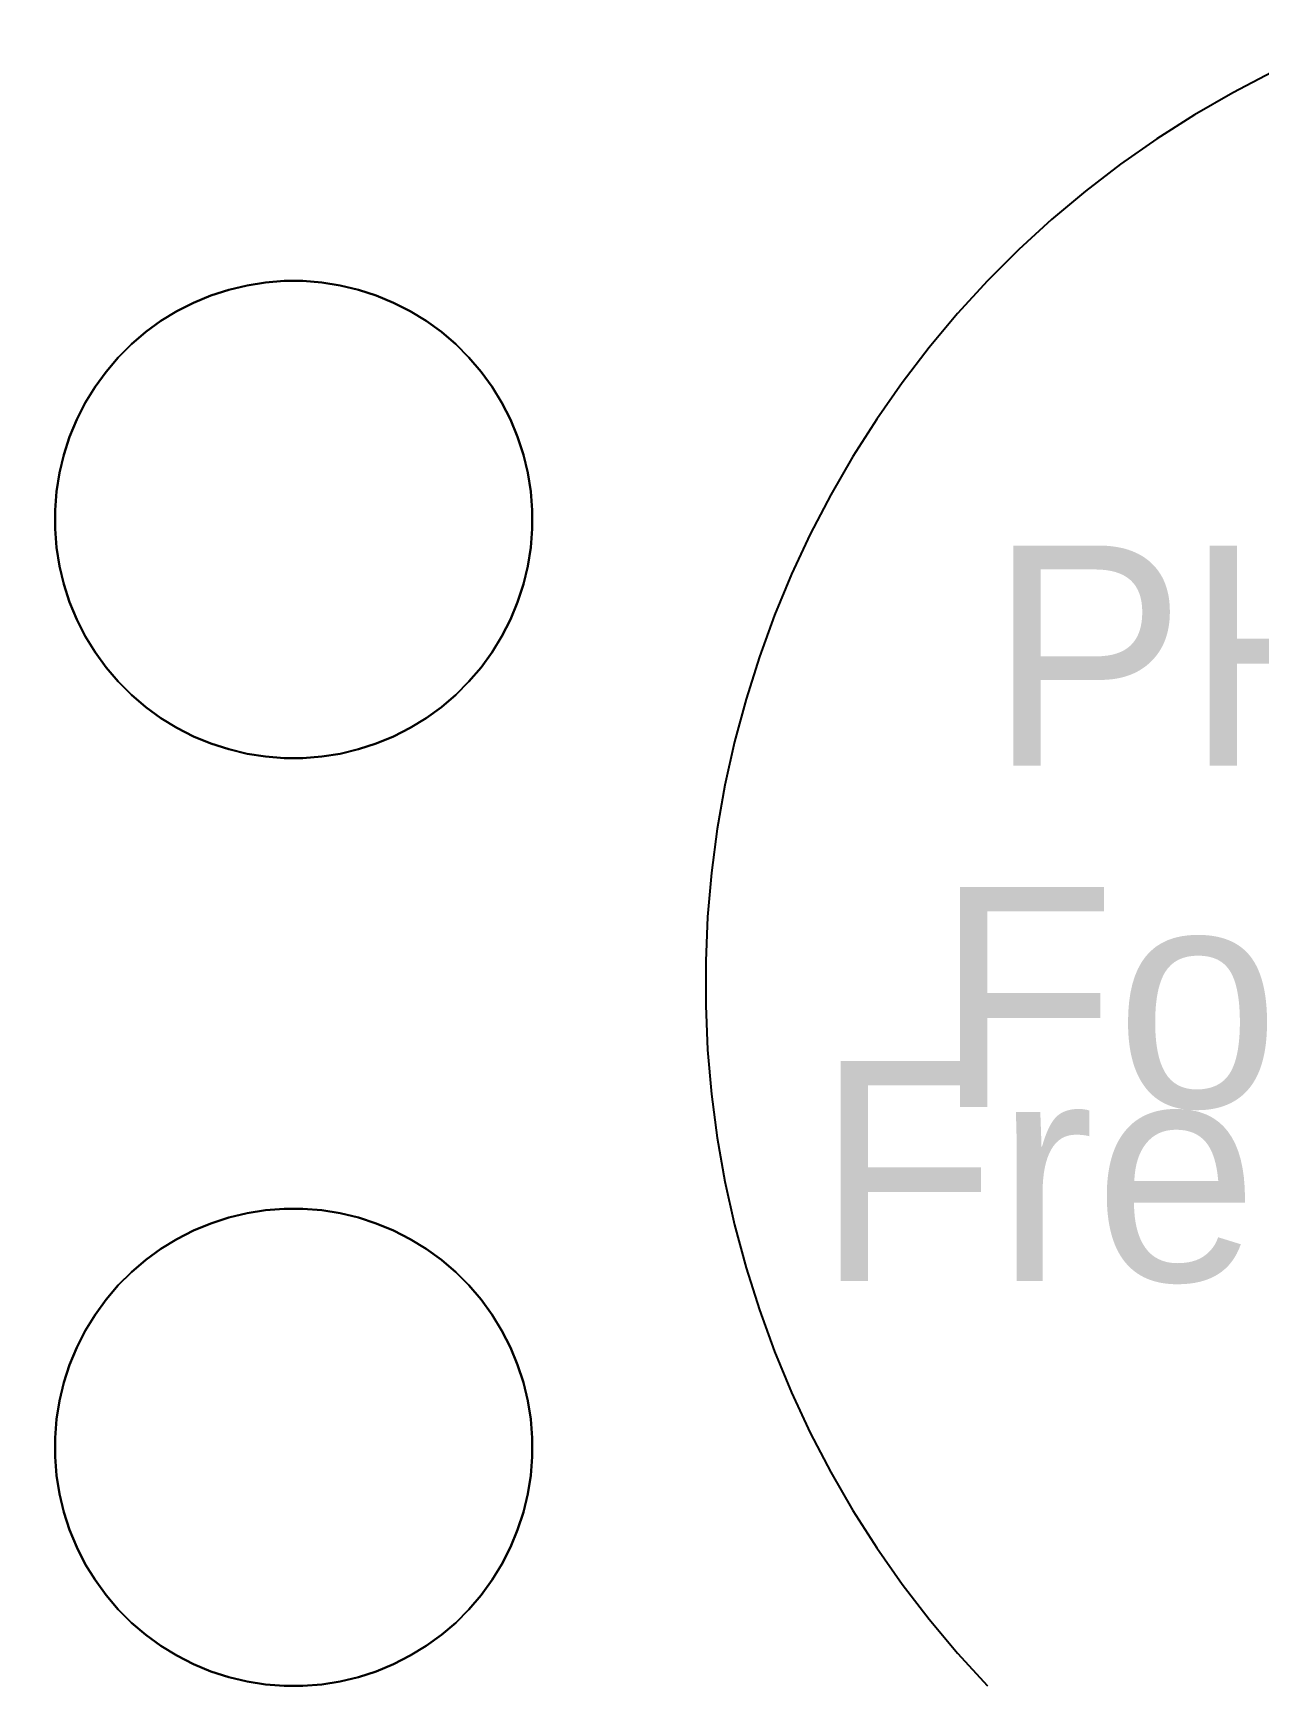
# Model space of a CAD drawing. Header units: millimetres. Extents: x -123 to 123, y -121 to 123.
# Drawn here: x -77.9 to -21.3, y -32.4 to 43.9 of the extents above; entities that cross this region are included whole.
import ezdxf

# ---------------------------------------------------------------- set-up
doc = ezdxf.new("R2010")
doc.units = ezdxf.units.MM
for name, color, linetype in [('BottomLayer', 5, 'Continuous'), ('Mechanical1', 6, 'Continuous'), ('MultiLayer', 9, 'Continuous'), ('TopLayer', 1, 'Continuous'), ('TopOverlay', 2, 'Continuous')]:
    doc.layers.add(name, color=color, linetype=linetype)

msp = doc.modelspace()

# ---------------------------------------------------------------- linework, layer by layer
at = {"layer": 'BottomLayer'}
for p, q in [((-20.735, 42.046), (-22.549, 41.101)), ((-22.549, 41.101), (-24.32, 40.078)), ((-24.32, 40.078), (-26.045, 38.979)), ((-26.045, 38.979), (-27.721, 37.806)), ((-27.721, 37.806), (-29.343, 36.561)), ((-29.343, 36.561), (-30.91, 35.246)), ((-30.91, 35.246), (-32.418, 33.865)), ((-32.418, 33.865), (-33.865, 32.418)), ((-68.034, 32.213), (-68.875, 32.011)), ((-67.18, 32.348), (-68.034, 32.213)), ((-66.317, 32.416), (-67.18, 32.348)), ((-65.452, 32.416), (-66.317, 32.416)), ((-64.59, 32.348), (-65.452, 32.416)), ((-63.735, 32.213), (-64.59, 32.348)), ((-62.894, 32.011), (-63.735, 32.213)), ((-33.865, 32.418), (-35.246, 30.91)), ((-70.497, 31.413), (-71.268, 31.02)), ((-69.698, 31.744), (-70.497, 31.413)), ((-68.875, 32.011), (-69.698, 31.744)), ((-62.071, 31.744), (-62.894, 32.011)), ((-61.272, 31.413), (-62.071, 31.744)), ((-60.501, 31.02), (-61.272, 31.413)), ((-72.006, 30.568), (-72.706, 30.06)), ((-71.268, 31.02), (-72.006, 30.568)), ((-59.764, 30.568), (-60.501, 31.02)), ((-59.064, 30.06), (-59.764, 30.568)), ((-35.246, 30.91), (-36.561, 29.343)), ((-72.706, 30.06), (-73.363, 29.498)), ((-58.406, 29.498), (-59.064, 30.06)), ((-73.363, 29.498), (-73.975, 28.886)), ((-57.794, 28.886), (-58.406, 29.498)), ((-36.561, 29.343), (-37.806, 27.721)), ((-74.537, 28.228), (-75.045, 27.528)), ((-73.975, 28.886), (-74.537, 28.228)), ((-57.232, 28.228), (-57.794, 28.886)), ((-56.724, 27.528), (-57.232, 28.228)), ((-75.045, 27.528), (-75.497, 26.791)), ((-56.272, 26.791), (-56.724, 27.528)), ((-37.806, 27.721), (-38.979, 26.045)), ((-75.497, 26.791), (-75.89, 26.02)), ((-55.879, 26.02), (-56.272, 26.791)), ((-75.89, 26.02), (-76.221, 25.221)), ((-55.548, 25.221), (-55.879, 26.02)), ((-38.979, 26.045), (-40.078, 24.32)), ((-76.221, 25.221), (-76.489, 24.398)), ((-55.281, 24.398), (-55.548, 25.221)), ((-76.489, 24.398), (-76.691, 23.557)), ((-55.079, 23.557), (-55.281, 24.398)), ((-40.078, 24.32), (-41.101, 22.549)), ((-76.691, 23.557), (-76.826, 22.702)), ((-54.944, 22.702), (-55.079, 23.557)), ((-76.826, 22.702), (-76.894, 21.84)), ((-54.876, 21.84), (-54.944, 22.702)), ((-41.101, 22.549), (-42.046, 20.735)), ((-76.894, 21.84), (-76.894, 21.407)), ((-76.894, 21.407), (-76.894, 20.975)), ((-54.876, 21.407), (-54.876, 21.84)), ((-54.876, 20.975), (-54.876, 21.407)), ((-76.894, 20.975), (-76.826, 20.112)), ((-54.944, 20.112), (-54.876, 20.975)), ((-42.046, 20.735), (-42.91, 18.881)), ((-76.826, 20.112), (-76.691, 19.258)), ((-55.079, 19.258), (-54.944, 20.112)), ((-76.691, 19.258), (-76.489, 18.417)), ((-55.281, 18.417), (-55.079, 19.258)), ((-76.489, 18.417), (-76.221, 17.594)), ((-55.548, 17.594), (-55.281, 18.417)), ((-42.91, 18.881), (-43.693, 16.991)), ((-76.221, 17.594), (-75.89, 16.795)), ((-55.879, 16.795), (-55.548, 17.594)), ((-75.89, 16.795), (-75.497, 16.024)), ((-56.272, 16.024), (-55.879, 16.795)), ((-43.693, 16.991), (-44.392, 15.069)), ((-75.497, 16.024), (-75.045, 15.286)), ((-56.724, 15.286), (-56.272, 16.024)), ((-75.045, 15.286), (-74.537, 14.586)), ((-57.232, 14.586), (-56.724, 15.286)), ((-74.537, 14.586), (-73.975, 13.929)), ((-57.794, 13.929), (-57.232, 14.586)), ((-44.392, 15.069), (-45.007, 13.118)), ((-73.975, 13.929), (-73.363, 13.317)), ((-58.406, 13.317), (-57.794, 13.929)), ((-73.363, 13.317), (-72.706, 12.755)), ((-59.064, 12.755), (-58.406, 13.317)), ((-45.007, 13.118), (-45.537, 11.143)), ((-72.706, 12.755), (-72.006, 12.246)), ((-72.006, 12.246), (-71.268, 11.794)), ((-60.501, 11.794), (-59.764, 12.246)), ((-59.764, 12.246), (-59.064, 12.755)), ((-71.268, 11.794), (-70.497, 11.402)), ((-61.272, 11.402), (-60.501, 11.794)), ((-70.497, 11.402), (-69.698, 11.071)), ((-69.698, 11.071), (-68.875, 10.803)), ((-68.875, 10.803), (-68.034, 10.601)), ((-63.735, 10.601), (-62.894, 10.803)), ((-62.894, 10.803), (-62.071, 11.071)), ((-62.071, 11.071), (-61.272, 11.402)), ((-45.537, 11.143), (-45.979, 9.146)), ((-68.034, 10.601), (-67.18, 10.466)), ((-67.18, 10.466), (-66.317, 10.398)), ((-66.317, 10.398), (-65.452, 10.398)), ((-65.452, 10.398), (-64.59, 10.466)), ((-64.59, 10.466), (-63.735, 10.601)), ((-45.979, 9.146), (-46.335, 7.132)), ((-46.335, 7.132), (-46.601, 5.104)), ((-46.601, 5.104), (-46.78, 3.066)), ((-46.78, 3.066), (-46.869, 1.023)), ((-46.869, 1.023), (-46.869, 0)), ((-46.869, 0), (-46.869, -1.023)), ((-46.869, -1.023), (-46.78, -3.066)), ((-46.78, -3.066), (-46.601, -5.104)), ((-46.601, -5.104), (-46.335, -7.132)), ((-46.335, -7.132), (-45.979, -9.146)), ((-45.979, -9.146), (-45.537, -11.143)), ((-68.034, -10.601), (-68.875, -10.803)), ((-67.18, -10.466), (-68.034, -10.601)), ((-66.317, -10.398), (-67.18, -10.466)), ((-65.452, -10.398), (-66.317, -10.398)), ((-64.59, -10.466), (-65.452, -10.398)), ((-63.735, -10.601), (-64.59, -10.466)), ((-62.894, -10.803), (-63.735, -10.601)), ((-70.497, -11.402), (-71.268, -11.794)), ((-69.698, -11.071), (-70.497, -11.402)), ((-68.875, -10.803), (-69.698, -11.071)), ((-62.071, -11.071), (-62.894, -10.803)), ((-61.272, -11.402), (-62.071, -11.071)), ((-60.501, -11.794), (-61.272, -11.402)), ((-45.537, -11.143), (-45.007, -13.118)), ((-71.268, -11.794), (-72.006, -12.246)), ((-59.764, -12.246), (-60.501, -11.794)), ((-72.706, -12.755), (-73.363, -13.317)), ((-72.006, -12.246), (-72.706, -12.755)), ((-59.064, -12.755), (-59.764, -12.246)), ((-58.406, -13.317), (-59.064, -12.755)), ((-73.363, -13.317), (-73.975, -13.929)), ((-57.794, -13.929), (-58.406, -13.317)), ((-45.007, -13.118), (-44.392, -15.069)), ((-73.975, -13.929), (-74.537, -14.586)), ((-57.232, -14.586), (-57.794, -13.929)), ((-74.537, -14.586), (-75.045, -15.286)), ((-56.724, -15.286), (-57.232, -14.586)), ((-44.392, -15.069), (-43.693, -16.991)), ((-75.045, -15.286), (-75.497, -16.024)), ((-56.272, -16.024), (-56.724, -15.286)), ((-75.497, -16.024), (-75.89, -16.795)), ((-55.879, -16.795), (-56.272, -16.024)), ((-75.89, -16.795), (-76.221, -17.594)), ((-55.548, -17.594), (-55.879, -16.795)), ((-43.693, -16.991), (-42.91, -18.881)), ((-76.221, -17.594), (-76.489, -18.417)), ((-55.281, -18.417), (-55.548, -17.594)), ((-76.489, -18.417), (-76.691, -19.258)), ((-55.079, -19.258), (-55.281, -18.417)), ((-42.91, -18.881), (-42.046, -20.735)), ((-76.691, -19.258), (-76.826, -20.112)), ((-54.944, -20.112), (-55.079, -19.258)), ((-76.826, -20.112), (-76.894, -20.975)), ((-54.876, -20.975), (-54.944, -20.112)), ((-76.894, -20.975), (-76.894, -21.407)), ((-54.876, -21.407), (-54.876, -20.975)), ((-42.046, -20.735), (-41.101, -22.549)), ((-76.894, -21.407), (-76.894, -21.84)), ((-76.894, -21.84), (-76.826, -22.702)), ((-54.944, -22.702), (-54.876, -21.84)), ((-54.876, -21.84), (-54.876, -21.407)), ((-76.826, -22.702), (-76.691, -23.557)), ((-55.079, -23.557), (-54.944, -22.702)), ((-41.101, -22.549), (-40.078, -24.32)), ((-76.691, -23.557), (-76.489, -24.398)), ((-55.281, -24.398), (-55.079, -23.557)), ((-76.489, -24.398), (-76.221, -25.221)), ((-55.548, -25.221), (-55.281, -24.398)), ((-40.078, -24.32), (-38.979, -26.045)), ((-76.221, -25.221), (-75.89, -26.02)), ((-55.879, -26.02), (-55.548, -25.221)), ((-75.89, -26.02), (-75.497, -26.791)), ((-56.272, -26.791), (-55.879, -26.02)), ((-38.979, -26.045), (-37.806, -27.721)), ((-75.497, -26.791), (-75.045, -27.528)), ((-56.724, -27.528), (-56.272, -26.791)), ((-75.045, -27.528), (-74.537, -28.228)), ((-57.232, -28.228), (-56.724, -27.528)), ((-37.806, -27.721), (-36.561, -29.343)), ((-74.537, -28.228), (-73.975, -28.886)), ((-73.975, -28.886), (-73.363, -29.498)), ((-58.406, -29.498), (-57.794, -28.886)), ((-57.794, -28.886), (-57.232, -28.228)), ((-73.363, -29.498), (-72.706, -30.06)), ((-59.064, -30.06), (-58.406, -29.498)), ((-36.561, -29.343), (-35.246, -30.91)), ((-72.706, -30.06), (-72.006, -30.568)), ((-59.764, -30.568), (-59.064, -30.06)), ((-72.006, -30.568), (-71.268, -31.02)), ((-71.268, -31.02), (-70.497, -31.413)), ((-61.272, -31.413), (-60.501, -31.02)), ((-60.501, -31.02), (-59.764, -30.568)), ((-35.246, -30.91), (-33.865, -32.418)), ((-70.497, -31.413), (-69.698, -31.744)), ((-69.698, -31.744), (-68.875, -32.011)), ((-68.875, -32.011), (-68.034, -32.213)), ((-63.735, -32.213), (-62.894, -32.011)), ((-62.894, -32.011), (-62.071, -31.744)), ((-62.071, -31.744), (-61.272, -31.413)), ((-68.034, -32.213), (-67.18, -32.348)), ((-67.18, -32.348), (-66.317, -32.416)), ((-66.317, -32.416), (-65.452, -32.416)), ((-65.452, -32.416), (-64.59, -32.348)), ((-64.59, -32.348), (-63.735, -32.213))]:
    msp.add_line(p, q, dxfattribs=at)
at = {"layer": 'Mechanical1', "const_width": 0.254}
msp.add_lwpolyline([(-21.173, -120.797, -11.497626), (21.173, -120.797)], format="xyb", dxfattribs=at)
at = {"layer": 'MultiLayer'}
for p, q in [((-20.735, 42.046), (-22.549, 41.101)), ((-22.549, 41.101), (-24.32, 40.078)), ((-24.32, 40.078), (-26.045, 38.979)), ((-26.045, 38.979), (-27.721, 37.806)), ((-27.721, 37.806), (-29.343, 36.561)), ((-29.343, 36.561), (-30.91, 35.246)), ((-30.91, 35.246), (-32.418, 33.865)), ((-32.418, 33.865), (-33.865, 32.418)), ((-68.875, 32.011), (-68.034, 32.213)), ((-68.034, 32.213), (-67.18, 32.348)), ((-67.18, 32.348), (-66.317, 32.416)), ((-66.317, 32.416), (-65.885, 32.416)), ((-65.885, 32.416), (-65.452, 32.416)), ((-65.452, 32.416), (-64.59, 32.348)), ((-64.59, 32.348), (-63.735, 32.213)), ((-63.735, 32.213), (-62.894, 32.011)), ((-33.865, 32.418), (-35.246, 30.91)), ((-71.268, 31.02), (-70.497, 31.413)), ((-70.497, 31.413), (-69.698, 31.744)), ((-69.698, 31.744), (-68.875, 32.011)), ((-62.894, 32.011), (-62.071, 31.744)), ((-62.071, 31.744), (-61.272, 31.413)), ((-61.272, 31.413), (-60.501, 31.02)), ((-72.706, 30.06), (-72.006, 30.568)), ((-72.006, 30.568), (-71.268, 31.02)), ((-60.501, 31.02), (-59.764, 30.568)), ((-59.764, 30.568), (-59.064, 30.06)), ((-35.246, 30.91), (-36.561, 29.343)), ((-73.363, 29.498), (-72.706, 30.06)), ((-59.064, 30.06), (-58.406, 29.498)), ((-73.975, 28.886), (-73.363, 29.498)), ((-58.406, 29.498), (-57.794, 28.886)), ((-36.561, 29.343), (-37.806, 27.721)), ((-75.045, 27.528), (-74.537, 28.228)), ((-74.537, 28.228), (-73.975, 28.886)), ((-57.794, 28.886), (-57.232, 28.228)), ((-57.232, 28.228), (-56.724, 27.528)), ((-75.497, 26.791), (-75.045, 27.528)), ((-56.724, 27.528), (-56.272, 26.791)), ((-37.806, 27.721), (-38.979, 26.045)), ((-75.89, 26.02), (-75.497, 26.791)), ((-56.272, 26.791), (-55.879, 26.02)), ((-76.221, 25.221), (-75.89, 26.02)), ((-55.879, 26.02), (-55.548, 25.221)), ((-38.979, 26.045), (-40.078, 24.32)), ((-76.489, 24.398), (-76.221, 25.221)), ((-55.548, 25.221), (-55.281, 24.398)), ((-76.691, 23.557), (-76.489, 24.398)), ((-55.281, 24.398), (-55.079, 23.557)), ((-40.078, 24.32), (-41.101, 22.549)), ((-76.826, 22.702), (-76.691, 23.557)), ((-55.079, 23.557), (-54.944, 22.702)), ((-76.894, 21.84), (-76.826, 22.702)), ((-54.944, 22.702), (-54.876, 21.84)), ((-41.101, 22.549), (-42.046, 20.735)), ((-76.894, 21.407), (-76.894, 21.84)), ((-76.894, 20.975), (-76.894, 21.407)), ((-54.876, 21.84), (-54.876, 21.407)), ((-54.876, 21.407), (-54.876, 20.975)), ((-76.826, 20.112), (-76.894, 20.975)), ((-54.876, 20.975), (-54.944, 20.112)), ((-42.046, 20.735), (-42.91, 18.881)), ((-76.691, 19.258), (-76.826, 20.112)), ((-54.944, 20.112), (-55.079, 19.258)), ((-76.489, 18.417), (-76.691, 19.258)), ((-55.079, 19.258), (-55.281, 18.417)), ((-76.221, 17.594), (-76.489, 18.417)), ((-55.281, 18.417), (-55.548, 17.594)), ((-42.91, 18.881), (-43.693, 16.991)), ((-75.89, 16.795), (-76.221, 17.594)), ((-55.548, 17.594), (-55.879, 16.795)), ((-75.497, 16.024), (-75.89, 16.795)), ((-55.879, 16.795), (-56.272, 16.024)), ((-43.693, 16.991), (-44.392, 15.069)), ((-75.045, 15.286), (-75.497, 16.024)), ((-56.272, 16.024), (-56.724, 15.286)), ((-74.537, 14.586), (-75.045, 15.286)), ((-56.724, 15.286), (-57.232, 14.586)), ((-73.975, 13.929), (-74.537, 14.586)), ((-57.232, 14.586), (-57.794, 13.929)), ((-44.392, 15.069), (-45.007, 13.118)), ((-73.363, 13.317), (-73.975, 13.929)), ((-57.794, 13.929), (-58.406, 13.317)), ((-72.706, 12.755), (-73.363, 13.317)), ((-58.406, 13.317), (-59.064, 12.755)), ((-45.007, 13.118), (-45.537, 11.143)), ((-72.006, 12.246), (-72.706, 12.755)), ((-71.268, 11.794), (-72.006, 12.246)), ((-59.764, 12.246), (-60.501, 11.794)), ((-59.064, 12.755), (-59.764, 12.246)), ((-70.497, 11.402), (-71.268, 11.794)), ((-60.501, 11.794), (-61.272, 11.402)), ((-69.698, 11.071), (-70.497, 11.402)), ((-68.875, 10.803), (-69.698, 11.071)), ((-68.034, 10.601), (-68.875, 10.803)), ((-62.894, 10.803), (-63.735, 10.601)), ((-62.071, 11.071), (-62.894, 10.803)), ((-61.272, 11.402), (-62.071, 11.071)), ((-45.537, 11.143), (-45.979, 9.146)), ((-67.18, 10.466), (-68.034, 10.601)), ((-66.317, 10.398), (-67.18, 10.466)), ((-65.885, 10.398), (-66.317, 10.398)), ((-65.885, 10.398), (-65.885, 10.398)), ((-65.452, 10.398), (-65.885, 10.398)), ((-64.59, 10.466), (-65.452, 10.398)), ((-63.735, 10.601), (-64.59, 10.466)), ((-45.979, 9.146), (-46.335, 7.132)), ((-46.335, 7.132), (-46.601, 5.104)), ((-46.601, 5.104), (-46.78, 3.066)), ((-46.78, 3.066), (-46.869, 1.023)), ((-46.869, 1.023), (-46.869, 0)), ((-46.869, 0), (-46.869, 0)), ((-46.869, 0), (-46.869, -1.023)), ((-46.869, -1.023), (-46.78, -3.066)), ((-46.78, -3.066), (-46.601, -5.104)), ((-46.601, -5.104), (-46.335, -7.132)), ((-46.335, -7.132), (-45.979, -9.146)), ((-45.979, -9.146), (-45.537, -11.143)), ((-68.875, -10.803), (-68.034, -10.601)), ((-68.034, -10.601), (-67.18, -10.466)), ((-67.18, -10.466), (-66.317, -10.398)), ((-66.317, -10.398), (-65.885, -10.398)), ((-65.885, -10.398), (-65.452, -10.398)), ((-65.452, -10.398), (-64.59, -10.466)), ((-64.59, -10.466), (-63.735, -10.601)), ((-63.735, -10.601), (-62.894, -10.803)), ((-71.268, -11.794), (-70.497, -11.402)), ((-70.497, -11.402), (-69.698, -11.071)), ((-69.698, -11.071), (-68.875, -10.803)), ((-62.894, -10.803), (-62.071, -11.071)), ((-62.071, -11.071), (-61.272, -11.402)), ((-61.272, -11.402), (-60.501, -11.794)), ((-45.537, -11.143), (-45.007, -13.118)), ((-72.006, -12.246), (-71.268, -11.794)), ((-60.501, -11.794), (-59.764, -12.246)), ((-73.363, -13.317), (-72.706, -12.755)), ((-72.706, -12.755), (-72.006, -12.246)), ((-59.764, -12.246), (-59.064, -12.755)), ((-59.064, -12.755), (-58.406, -13.317)), ((-73.975, -13.929), (-73.363, -13.317)), ((-58.406, -13.317), (-57.794, -13.929)), ((-45.007, -13.118), (-44.392, -15.069)), ((-74.537, -14.586), (-73.975, -13.929)), ((-57.794, -13.929), (-57.232, -14.586)), ((-75.045, -15.286), (-74.537, -14.586)), ((-57.232, -14.586), (-56.724, -15.286)), ((-44.392, -15.069), (-43.693, -16.991)), ((-75.497, -16.024), (-75.045, -15.286)), ((-56.724, -15.286), (-56.272, -16.024)), ((-75.89, -16.795), (-75.497, -16.024)), ((-56.272, -16.024), (-55.879, -16.795)), ((-76.221, -17.594), (-75.89, -16.795)), ((-55.879, -16.795), (-55.548, -17.594)), ((-43.693, -16.991), (-42.91, -18.881)), ((-76.489, -18.417), (-76.221, -17.594)), ((-55.548, -17.594), (-55.281, -18.417)), ((-76.691, -19.258), (-76.489, -18.417)), ((-55.281, -18.417), (-55.079, -19.258)), ((-42.91, -18.881), (-42.046, -20.735)), ((-76.826, -20.112), (-76.691, -19.258)), ((-55.079, -19.258), (-54.944, -20.112)), ((-76.894, -20.975), (-76.826, -20.112)), ((-54.944, -20.112), (-54.876, -20.975)), ((-76.894, -21.407), (-76.894, -20.975)), ((-54.876, -20.975), (-54.876, -21.407)), ((-42.046, -20.735), (-41.101, -22.549)), ((-76.894, -21.84), (-76.894, -21.407)), ((-76.826, -22.702), (-76.894, -21.84)), ((-54.876, -21.84), (-54.944, -22.702)), ((-54.876, -21.407), (-54.876, -21.84)), ((-76.691, -23.557), (-76.826, -22.702)), ((-54.944, -22.702), (-55.079, -23.557)), ((-41.101, -22.549), (-40.078, -24.32)), ((-76.489, -24.398), (-76.691, -23.557)), ((-55.079, -23.557), (-55.281, -24.398)), ((-76.221, -25.221), (-76.489, -24.398)), ((-55.281, -24.398), (-55.548, -25.221)), ((-40.078, -24.32), (-38.979, -26.045)), ((-75.89, -26.02), (-76.221, -25.221)), ((-55.548, -25.221), (-55.879, -26.02)), ((-75.497, -26.791), (-75.89, -26.02)), ((-55.879, -26.02), (-56.272, -26.791)), ((-38.979, -26.045), (-37.806, -27.721)), ((-75.045, -27.528), (-75.497, -26.791)), ((-56.272, -26.791), (-56.724, -27.528)), ((-74.537, -28.228), (-75.045, -27.528)), ((-56.724, -27.528), (-57.232, -28.228)), ((-37.806, -27.721), (-36.561, -29.343)), ((-73.975, -28.886), (-74.537, -28.228)), ((-73.363, -29.498), (-73.975, -28.886)), ((-57.794, -28.886), (-58.406, -29.498)), ((-57.232, -28.228), (-57.794, -28.886)), ((-72.706, -30.06), (-73.363, -29.498)), ((-58.406, -29.498), (-59.064, -30.06)), ((-36.561, -29.343), (-35.246, -30.91)), ((-72.006, -30.568), (-72.706, -30.06)), ((-59.064, -30.06), (-59.764, -30.568)), ((-71.268, -31.02), (-72.006, -30.568)), ((-70.497, -31.413), (-71.268, -31.02)), ((-60.501, -31.02), (-61.272, -31.413)), ((-59.764, -30.568), (-60.501, -31.02)), ((-35.246, -30.91), (-33.865, -32.418)), ((-69.698, -31.744), (-70.497, -31.413)), ((-68.875, -32.011), (-69.698, -31.744)), ((-68.034, -32.213), (-68.875, -32.011)), ((-62.894, -32.011), (-63.735, -32.213)), ((-62.071, -31.744), (-62.894, -32.011)), ((-61.272, -31.413), (-62.071, -31.744)), ((-67.18, -32.348), (-68.034, -32.213)), ((-66.317, -32.416), (-67.18, -32.348)), ((-65.885, -32.416), (-66.317, -32.416)), ((-65.885, -32.416), (-65.885, -32.416)), ((-65.452, -32.416), (-65.885, -32.416)), ((-64.59, -32.348), (-65.452, -32.416)), ((-63.735, -32.213), (-64.59, -32.348))]:
    msp.add_line(p, q, dxfattribs=at)
at = {"layer": 'TopLayer'}
for p, q in [((-20.735, 42.046), (-22.549, 41.101)), ((-22.549, 41.101), (-24.32, 40.078)), ((-24.32, 40.078), (-26.045, 38.979)), ((-26.045, 38.979), (-27.721, 37.806)), ((-27.721, 37.806), (-29.343, 36.561)), ((-29.343, 36.561), (-30.91, 35.246)), ((-30.91, 35.246), (-32.418, 33.865)), ((-32.418, 33.865), (-33.865, 32.418)), ((-68.034, 32.213), (-68.875, 32.011)), ((-67.18, 32.348), (-68.034, 32.213)), ((-66.317, 32.416), (-67.18, 32.348)), ((-65.452, 32.416), (-66.317, 32.416)), ((-64.59, 32.348), (-65.452, 32.416)), ((-63.735, 32.213), (-64.59, 32.348)), ((-62.894, 32.011), (-63.735, 32.213)), ((-33.865, 32.418), (-35.246, 30.91)), ((-70.497, 31.413), (-71.268, 31.02)), ((-69.698, 31.744), (-70.497, 31.413)), ((-68.875, 32.011), (-69.698, 31.744)), ((-62.071, 31.744), (-62.894, 32.011)), ((-61.272, 31.413), (-62.071, 31.744)), ((-60.501, 31.02), (-61.272, 31.413)), ((-72.006, 30.568), (-72.706, 30.06)), ((-71.268, 31.02), (-72.006, 30.568)), ((-59.764, 30.568), (-60.501, 31.02)), ((-59.064, 30.06), (-59.764, 30.568)), ((-35.246, 30.91), (-36.561, 29.343)), ((-72.706, 30.06), (-73.363, 29.498)), ((-58.406, 29.498), (-59.064, 30.06)), ((-73.363, 29.498), (-73.975, 28.886)), ((-57.794, 28.886), (-58.406, 29.498)), ((-36.561, 29.343), (-37.806, 27.721)), ((-74.537, 28.228), (-75.045, 27.528)), ((-73.975, 28.886), (-74.537, 28.228)), ((-57.232, 28.228), (-57.794, 28.886)), ((-56.724, 27.528), (-57.232, 28.228)), ((-75.045, 27.528), (-75.497, 26.791)), ((-56.272, 26.791), (-56.724, 27.528)), ((-37.806, 27.721), (-38.979, 26.045)), ((-75.497, 26.791), (-75.89, 26.02)), ((-55.879, 26.02), (-56.272, 26.791)), ((-75.89, 26.02), (-76.221, 25.221)), ((-55.548, 25.221), (-55.879, 26.02)), ((-38.979, 26.045), (-40.078, 24.32)), ((-76.221, 25.221), (-76.489, 24.398)), ((-55.281, 24.398), (-55.548, 25.221)), ((-76.489, 24.398), (-76.691, 23.557)), ((-55.079, 23.557), (-55.281, 24.398)), ((-40.078, 24.32), (-41.101, 22.549)), ((-76.691, 23.557), (-76.826, 22.702)), ((-54.944, 22.702), (-55.079, 23.557)), ((-76.826, 22.702), (-76.894, 21.84)), ((-54.876, 21.84), (-54.944, 22.702)), ((-41.101, 22.549), (-42.046, 20.735)), ((-76.894, 21.84), (-76.894, 21.407)), ((-76.894, 21.407), (-76.894, 20.975)), ((-54.876, 21.407), (-54.876, 21.84)), ((-54.876, 20.975), (-54.876, 21.407)), ((-76.894, 20.975), (-76.826, 20.112)), ((-54.944, 20.112), (-54.876, 20.975)), ((-42.046, 20.735), (-42.91, 18.881)), ((-76.826, 20.112), (-76.691, 19.258)), ((-55.079, 19.258), (-54.944, 20.112)), ((-76.691, 19.258), (-76.489, 18.417)), ((-55.281, 18.417), (-55.079, 19.258)), ((-76.489, 18.417), (-76.221, 17.594)), ((-55.548, 17.594), (-55.281, 18.417)), ((-42.91, 18.881), (-43.693, 16.991)), ((-76.221, 17.594), (-75.89, 16.795)), ((-55.879, 16.795), (-55.548, 17.594)), ((-75.89, 16.795), (-75.497, 16.024)), ((-56.272, 16.024), (-55.879, 16.795)), ((-43.693, 16.991), (-44.392, 15.069)), ((-75.497, 16.024), (-75.045, 15.286)), ((-56.724, 15.286), (-56.272, 16.024)), ((-75.045, 15.286), (-74.537, 14.586)), ((-57.232, 14.586), (-56.724, 15.286)), ((-74.537, 14.586), (-73.975, 13.929)), ((-57.794, 13.929), (-57.232, 14.586)), ((-44.392, 15.069), (-45.007, 13.118)), ((-73.975, 13.929), (-73.363, 13.317)), ((-58.406, 13.317), (-57.794, 13.929)), ((-73.363, 13.317), (-72.706, 12.755)), ((-59.064, 12.755), (-58.406, 13.317)), ((-45.007, 13.118), (-45.537, 11.143)), ((-72.706, 12.755), (-72.006, 12.246)), ((-72.006, 12.246), (-71.268, 11.794)), ((-60.501, 11.794), (-59.764, 12.246)), ((-59.764, 12.246), (-59.064, 12.755)), ((-71.268, 11.794), (-70.497, 11.402)), ((-61.272, 11.402), (-60.501, 11.794)), ((-70.497, 11.402), (-69.698, 11.071)), ((-69.698, 11.071), (-68.875, 10.803)), ((-68.875, 10.803), (-68.034, 10.601)), ((-63.735, 10.601), (-62.894, 10.803)), ((-62.894, 10.803), (-62.071, 11.071)), ((-62.071, 11.071), (-61.272, 11.402)), ((-45.537, 11.143), (-45.979, 9.146)), ((-68.034, 10.601), (-67.18, 10.466)), ((-67.18, 10.466), (-66.317, 10.398)), ((-66.317, 10.398), (-65.452, 10.398)), ((-65.452, 10.398), (-64.59, 10.466)), ((-64.59, 10.466), (-63.735, 10.601)), ((-45.979, 9.146), (-46.335, 7.132)), ((-46.335, 7.132), (-46.601, 5.104)), ((-46.601, 5.104), (-46.78, 3.066)), ((-46.78, 3.066), (-46.869, 1.023)), ((-46.869, 1.023), (-46.869, 0)), ((-46.869, 0), (-46.869, -1.023)), ((-46.869, -1.023), (-46.78, -3.066)), ((-46.78, -3.066), (-46.601, -5.104)), ((-46.601, -5.104), (-46.335, -7.132)), ((-46.335, -7.132), (-45.979, -9.146)), ((-45.979, -9.146), (-45.537, -11.143)), ((-68.034, -10.601), (-68.875, -10.803)), ((-67.18, -10.466), (-68.034, -10.601)), ((-66.317, -10.398), (-67.18, -10.466)), ((-65.452, -10.398), (-66.317, -10.398)), ((-64.59, -10.466), (-65.452, -10.398)), ((-63.735, -10.601), (-64.59, -10.466)), ((-62.894, -10.803), (-63.735, -10.601)), ((-70.497, -11.402), (-71.268, -11.794)), ((-69.698, -11.071), (-70.497, -11.402)), ((-68.875, -10.803), (-69.698, -11.071)), ((-62.071, -11.071), (-62.894, -10.803)), ((-61.272, -11.402), (-62.071, -11.071)), ((-60.501, -11.794), (-61.272, -11.402)), ((-45.537, -11.143), (-45.007, -13.118)), ((-71.268, -11.794), (-72.006, -12.246)), ((-59.764, -12.246), (-60.501, -11.794)), ((-72.706, -12.755), (-73.363, -13.317)), ((-72.006, -12.246), (-72.706, -12.755)), ((-59.064, -12.755), (-59.764, -12.246)), ((-58.406, -13.317), (-59.064, -12.755)), ((-73.363, -13.317), (-73.975, -13.929)), ((-57.794, -13.929), (-58.406, -13.317)), ((-45.007, -13.118), (-44.392, -15.069)), ((-73.975, -13.929), (-74.537, -14.586)), ((-57.232, -14.586), (-57.794, -13.929)), ((-74.537, -14.586), (-75.045, -15.286)), ((-56.724, -15.286), (-57.232, -14.586)), ((-44.392, -15.069), (-43.693, -16.991)), ((-75.045, -15.286), (-75.497, -16.024)), ((-56.272, -16.024), (-56.724, -15.286)), ((-75.497, -16.024), (-75.89, -16.795)), ((-55.879, -16.795), (-56.272, -16.024)), ((-75.89, -16.795), (-76.221, -17.594)), ((-55.548, -17.594), (-55.879, -16.795)), ((-43.693, -16.991), (-42.91, -18.881)), ((-76.221, -17.594), (-76.489, -18.417)), ((-55.281, -18.417), (-55.548, -17.594)), ((-76.489, -18.417), (-76.691, -19.258)), ((-55.079, -19.258), (-55.281, -18.417)), ((-42.91, -18.881), (-42.046, -20.735)), ((-76.691, -19.258), (-76.826, -20.112)), ((-54.944, -20.112), (-55.079, -19.258)), ((-76.826, -20.112), (-76.894, -20.975)), ((-54.876, -20.975), (-54.944, -20.112)), ((-76.894, -20.975), (-76.894, -21.407)), ((-54.876, -21.407), (-54.876, -20.975)), ((-42.046, -20.735), (-41.101, -22.549)), ((-76.894, -21.407), (-76.894, -21.84)), ((-76.894, -21.84), (-76.826, -22.702)), ((-54.944, -22.702), (-54.876, -21.84)), ((-54.876, -21.84), (-54.876, -21.407)), ((-76.826, -22.702), (-76.691, -23.557)), ((-55.079, -23.557), (-54.944, -22.702)), ((-41.101, -22.549), (-40.078, -24.32)), ((-76.691, -23.557), (-76.489, -24.398)), ((-55.281, -24.398), (-55.079, -23.557)), ((-76.489, -24.398), (-76.221, -25.221)), ((-55.548, -25.221), (-55.281, -24.398)), ((-40.078, -24.32), (-38.979, -26.045)), ((-76.221, -25.221), (-75.89, -26.02)), ((-55.879, -26.02), (-55.548, -25.221)), ((-75.89, -26.02), (-75.497, -26.791)), ((-56.272, -26.791), (-55.879, -26.02)), ((-38.979, -26.045), (-37.806, -27.721)), ((-75.497, -26.791), (-75.045, -27.528)), ((-56.724, -27.528), (-56.272, -26.791)), ((-75.045, -27.528), (-74.537, -28.228)), ((-57.232, -28.228), (-56.724, -27.528)), ((-37.806, -27.721), (-36.561, -29.343)), ((-74.537, -28.228), (-73.975, -28.886)), ((-73.975, -28.886), (-73.363, -29.498)), ((-58.406, -29.498), (-57.794, -28.886)), ((-57.794, -28.886), (-57.232, -28.228)), ((-73.363, -29.498), (-72.706, -30.06)), ((-59.064, -30.06), (-58.406, -29.498)), ((-36.561, -29.343), (-35.246, -30.91)), ((-72.706, -30.06), (-72.006, -30.568)), ((-59.764, -30.568), (-59.064, -30.06)), ((-72.006, -30.568), (-71.268, -31.02)), ((-71.268, -31.02), (-70.497, -31.413)), ((-61.272, -31.413), (-60.501, -31.02)), ((-60.501, -31.02), (-59.764, -30.568)), ((-35.246, -30.91), (-33.865, -32.418)), ((-70.497, -31.413), (-69.698, -31.744)), ((-69.698, -31.744), (-68.875, -32.011)), ((-68.875, -32.011), (-68.034, -32.213)), ((-63.735, -32.213), (-62.894, -32.011)), ((-62.894, -32.011), (-62.071, -31.744)), ((-62.071, -31.744), (-61.272, -31.413)), ((-68.034, -32.213), (-67.18, -32.348)), ((-67.18, -32.348), (-66.317, -32.416)), ((-66.317, -32.416), (-65.452, -32.416)), ((-65.452, -32.416), (-64.59, -32.348)), ((-64.59, -32.348), (-63.735, -32.213))]:
    msp.add_line(p, q, dxfattribs=at)

# ---------------------------------------------------------------- texts
at = {"layer": 'TopOverlay'}
for s, p in [('PHOTON SIEVE', (-33.795, 10.046)), ('Focal Point 70mm', (-36.25, -5.706)), ('Frequency 10.5 GHz', (-41.759, -13.738))]:
    msp.add_text(s, height=10.16, dxfattribs=at).set_placement(p)

doc.saveas('drawing.dxf')
